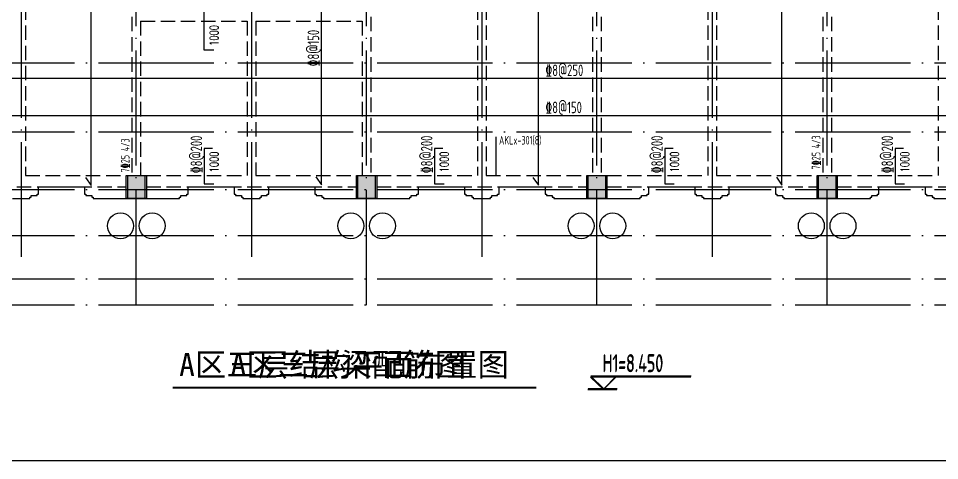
# Model space of a CAD drawing. Header units: millimetres. Extents: x 2998490 to 15040601, y 444546 to 7822218.
# Drawn here: x 14164175 to 14196175, y 7611914 to 7627256 of the extents above; entities that cross this region are included whole.
import ezdxf

# ---------------------------------------------------------------- set-up
doc = ezdxf.new("R2010")
doc.units = ezdxf.units.MM
doc.header["$LTSCALE"] = 2000
doc.linetypes.add('DASH', pattern=[0.35, 0.25, -0.1])
doc.linetypes.add('DOTE', pattern=[2.42, 2, -0.2, 0.02, -0.2])
for name, color, linetype in [('3-AXIS', 3, 'Continuous'), ('3-ban', 84, 'Continuous'), ('3-ban-rein', 1, 'Continuous'), ('3-ban-TEXT', 7, 'Continuous'), ('3-column-DOWN', 232, 'Continuous'), ('3-COLUMN-UP', 2, 'Continuous'), ('3-dote', 43, 'DOTE'), ('3-HATCH', 8, 'Continuous'), ('3-liang-rein-Y', 130, 'Continuous'), ('3-liang-R截面-X', 50, 'Continuous'), ('3-liang-s-1', 44, 'Continuous'), ('3-liang-xu', 120, 'DASH'), ('3-装饰线脚', 7, 'Continuous'), ('图框', 7, 'Continuous')]:
    doc.layers.add(name, color=color, linetype=linetype)
doc.styles.add('TJ1', font='tj-romans1.shx', dxfattribs={"width": 0.8, "bigfont": 'tj-hztxt1.shx'})
doc.styles.add('TSSD_Rein', font='Tssdeng.shx', dxfattribs={"width": 0.7, "bigfont": 'hztxt.shx'})
doc.styles.add('黑体', font='SIMHEI.TTF')

msp = doc.modelspace()

# ---------------------------------------------------------------- hatches: boundary and pattern name
at = {"layer": '3-HATCH'}
for points in [[(14167970.3, 7621808.7), (14168570.3, 7621808.7), (14168570.3, 7621008.7), (14167970.3, 7621008.7)], [(14175970.3, 7621808.7), (14176570.3, 7621808.7), (14176570.3, 7621008.7), (14175970.3, 7621008.7)], [(14183970.3, 7621808.7), (14184570.3, 7621808.7), (14184570.3, 7621008.7), (14183970.3, 7621008.7)], [(14191970.3, 7621808.7), (14192570.3, 7621808.7), (14192570.3, 7621008.7), (14191970.3, 7621008.7)]]:
    msp.add_hatch(color=256, dxfattribs=at).paths.add_polyline_path(points)

# ---------------------------------------------------------------- linework, layer by layer
at = {"layer": '3-AXIS', "color": 15, "linetype": 'DOTE'}
for p, q in [((14168270.3, 7617308.7), (14168270.3, 7647240.9)), ((14176270.3, 7617308.7), (14176270.3, 7647240.9)), ((14184270.3, 7617308.7), (14184270.3, 7647240.9)), ((14192270.3, 7617308.7), (14192270.3, 7647240.9)), ((14214520.3, 7625708.7), (14134833, 7625708.7)), ((14214520.3, 7623308.7), (14134833, 7623308.7)), ((14214520.3, 7621308.7), (14134833, 7621308.7)), ((14214520.3, 7619708.7), (14134833, 7619708.7)), ((14214520.3, 7618208.7), (14134833, 7618208.7)), ((14214520.3, 7617308.7), (14134833, 7617308.7))]:
    msp.add_line(p, q, dxfattribs=at)
at = {"layer": '3-ban'}
msp.add_lwpolyline([(14187530.6, 7614810.5), (14184043.6, 7614810.5), (14184499.3, 7614379.2), (14183954.3, 7614379.2), (14184963, 7614379.2), (14184499.3, 7614379.2), (14184923.2, 7614810.5)], dxfattribs=at)
at = {"layer": '3-ban', "const_width": 70}
msp.add_lwpolyline([(14169528.4, 7614443.6), (14182163.9, 7614443.6)], dxfattribs=at)
at = {"layer": '3-ban-rein'}
for points in [[(14166506.8, 7621734.3), (14166700.2, 7621460.7), (14166700.2, 7631499), (14166497.1, 7631269.6)], [(14174506.8, 7621753.9), (14174700.2, 7621480.2), (14174700.2, 7631499), (14174497.1, 7631269.6)], [(14182048.9, 7621738.8), (14182242.4, 7621465.2), (14182242.4, 7631499), (14182039.3, 7631269.6)], [(14190506.8, 7621743), (14190700.2, 7621469.4), (14190700.2, 7631499), (14190497.1, 7631269.6)], [(14170967.8, 7626158.7), (14170629.8, 7626158.7), (14170629.8, 7628341.9), (14170975.8, 7628341.9)], [(14152126.5, 7624840.1), (14152126.5, 7625178.1), (14214717.6, 7625178.1), (14214717.6, 7624832.1)], [(14152332.3, 7624083.4), (14152058.6, 7623890), (14214719.7, 7623890), (14214490.4, 7624093.1)], [(14170921.9, 7622746.2), (14170629.8, 7622746.2), (14170629.8, 7621520.2), (14170959.1, 7621520.2)], [(14178921.9, 7622746.2), (14178629.8, 7622746.2), (14178629.8, 7621520.2), (14178959.1, 7621520.2)], [(14186921.9, 7622746.2), (14186629.8, 7622746.2), (14186629.8, 7621520.2), (14186959.1, 7621520.2)], [(14194921.9, 7622746.2), (14194629.8, 7622746.2), (14194629.8, 7621520.2), (14194959.1, 7621520.2)]]:
    msp.add_lwpolyline(points, dxfattribs=at)
at = {"layer": '3-column-DOWN'}
for points in [[(14167920.3, 7621808.7), (14168620.3, 7621808.7), (14168620.3, 7621008.7), (14167920.3, 7621008.7)], [(14175920.3, 7621808.7), (14176620.3, 7621808.7), (14176620.3, 7621008.7), (14175920.3, 7621008.7)], [(14183920.3, 7621808.7), (14184620.3, 7621808.7), (14184620.3, 7621008.7), (14183920.3, 7621008.7)], [(14191920.3, 7621808.7), (14192620.3, 7621808.7), (14192620.3, 7621008.7), (14191920.3, 7621008.7)]]:
    msp.add_lwpolyline(points, close=True, dxfattribs=at)
at = {"layer": '3-COLUMN-UP'}
for points in [[(14167970.3, 7621808.7), (14168570.3, 7621808.7), (14168570.3, 7621008.7), (14167970.3, 7621008.7)], [(14175970.3, 7621808.7), (14176570.3, 7621808.7), (14176570.3, 7621008.7), (14175970.3, 7621008.7)], [(14183970.3, 7621808.7), (14184570.3, 7621808.7), (14184570.3, 7621008.7), (14183970.3, 7621008.7)], [(14191970.3, 7621808.7), (14192570.3, 7621808.7), (14192570.3, 7621008.7), (14191970.3, 7621008.7)]]:
    msp.add_lwpolyline(points, close=True, dxfattribs=at)
at = {"layer": '3-dote'}
for p, q in [((14164270.3, 7647165.1), (14164270.3, 7618983.5)), ((14172270.3, 7647165.1), (14172270.3, 7618983.5)), ((14180270.3, 7647165.1), (14180270.3, 7618983.5)), ((14188270.3, 7647165.1), (14188270.3, 7618983.5))]:
    msp.add_line(p, q, dxfattribs=at)
at = {"layer": '3-liang-R截面-X'}
msp.add_line((14180763.5, 7623147.1), (14180763.5, 7621808.7), dxfattribs=at)
msp.add_lwpolyline([(14187545.1, 7614839.4), (14184058.1, 7614839.4), (14184513.8, 7614408.1), (14183968.8, 7614408.1), (14184977.6, 7614408.1), (14184513.8, 7614408.1), (14184937.7, 7614839.4)], dxfattribs=at)
at = {"layer": '3-liang-R截面-X', "const_width": 70}
msp.add_lwpolyline([(14171313.3, 7614443.6), (14180539.7, 7614443.6)], dxfattribs=at)
at = {"layer": '3-liang-s-1'}
for points in [[(14163970.3, 7621008.7), (14164570.3, 7621008.7), (14164570.3, 7621058.7), (14164620.3, 7621058.7), (14164620.3, 7621108.7), (14164820.3, 7621108.7), (14164820.3, 7621158.7), (14164870.3, 7621158.7), (14164870.3, 7621408.7), (14166470.3, 7621408.7), (14166470.3, 7621158.7), (14166520.3, 7621158.7), (14166520.3, 7621108.7), (14166720.3, 7621108.4), (14166720.3, 7621058.7), (14166770.3, 7621058.7), (14166770.3, 7621008.7), (14168270.3, 7621008.7)], [(14168270.3, 7621008.7), (14169770.3, 7621008.7), (14169770.3, 7621058.7), (14169820.3, 7621058.7), (14169820.3, 7621108.7), (14170020.3, 7621108.7), (14170020.3, 7621158.7), (14170070.3, 7621158.7), (14170070.3, 7621408.7), (14171670.3, 7621408.7), (14171670.3, 7621158.7), (14171720.3, 7621158.7), (14171720.3, 7621108.7), (14171920.3, 7621108.7), (14171920.3, 7621058.7), (14171970.3, 7621058.7), (14171970.3, 7621008.7), (14172570.3, 7621008.7), (14172570.3, 7621058.7), (14172620.3, 7621058.7), (14172620.3, 7621108.7), (14172820.3, 7621108.7), (14172820.3, 7621158.7), (14172870.3, 7621158.7), (14172870.3, 7621408.7), (14174470.3, 7621408.7), (14174470.3, 7621158.7), (14174520.3, 7621158.7), (14174520.3, 7621108.7), (14174720.3, 7621108.4), (14174720.3, 7621058.7), (14174770.3, 7621058.7), (14174770.3, 7621008.7), (14176270.3, 7621008.7)], [(14176270.3, 7621008.7), (14177770.3, 7621008.7), (14177770.3, 7621058.7), (14177820.3, 7621058.7), (14177820.3, 7621108.7), (14178020.3, 7621108.7), (14178020.3, 7621158.7), (14178070.3, 7621158.7), (14178070.3, 7621408.7), (14179670.3, 7621408.7), (14179670.3, 7621158.7), (14179720.3, 7621158.7), (14179720.3, 7621108.7), (14179920.3, 7621108.7), (14179920.3, 7621058.7), (14179970.3, 7621058.7), (14179970.3, 7621008.7), (14180570.3, 7621008.7), (14180570.3, 7621058.7), (14180620.3, 7621058.7), (14180620.3, 7621108.7), (14180820.3, 7621108.7), (14180820.3, 7621158.7), (14180870.3, 7621158.7), (14180870.3, 7621408.7), (14182470.3, 7621408.7), (14182470.3, 7621158.7), (14182520.3, 7621158.7), (14182520.3, 7621108.7), (14182720.3, 7621108.4), (14182720.3, 7621058.7), (14182770.3, 7621058.7), (14182770.3, 7621008.7), (14184270.3, 7621008.7)], [(14184270.3, 7621008.7), (14185770.3, 7621008.7), (14185770.3, 7621058.7), (14185820.3, 7621058.7), (14185820.3, 7621108.7), (14186020.3, 7621108.7), (14186020.3, 7621158.7), (14186070.3, 7621158.7), (14186070.3, 7621408.7), (14187670.3, 7621408.7), (14187670.3, 7621158.7), (14187720.3, 7621158.7), (14187720.3, 7621108.7), (14187920.3, 7621108.7), (14187920.3, 7621058.7), (14187970.3, 7621058.7), (14187970.3, 7621008.7), (14188570.3, 7621008.7), (14188570.3, 7621058.7), (14188620.3, 7621058.7), (14188620.3, 7621108.7), (14188820.3, 7621108.7), (14188820.3, 7621158.7), (14188870.3, 7621158.7), (14188870.3, 7621408.7), (14190470.3, 7621408.7), (14190470.3, 7621158.7), (14190520.3, 7621158.7), (14190520.3, 7621108.7), (14190720.3, 7621108.4), (14190720.3, 7621058.7), (14190770.3, 7621058.7), (14190770.3, 7621008.7), (14192270.3, 7621008.7)], [(14192270.3, 7621008.7), (14193770.3, 7621008.7), (14193770.3, 7621058.7), (14193820.3, 7621058.7), (14193820.3, 7621108.7), (14194020.3, 7621108.7), (14194020.3, 7621158.7), (14194070.3, 7621158.7), (14194070.3, 7621408.7), (14195670.3, 7621408.7), (14195670.3, 7621158.7), (14195720.3, 7621158.7), (14195720.3, 7621108.7), (14195920.3, 7621108.7), (14195920.3, 7621058.7), (14195970.3, 7621058.7), (14195970.3, 7621008.7), (14196570.3, 7621008.7)]]:
    msp.add_lwpolyline(points, dxfattribs=at)
at = {"layer": '3-liang-xu'}
for p, q in [((14164420.3, 7631208.7), (14164420.3, 7621808.7)), ((14180120.3, 7631208.7), (14180120.3, 7621808.7)), ((14180420.3, 7631208.7), (14180420.3, 7621808.7)), ((14188120.3, 7631208.7), (14188120.3, 7621808.7)), ((14188420.3, 7631208.7), (14188420.3, 7621808.7)), ((14196120.3, 7631208.7), (14196120.3, 7621808.7)), ((14168120.3, 7630808.7), (14168120.3, 7621808.7)), ((14176420.3, 7630808.7), (14176420.3, 7621808.7)), ((14184120.3, 7630808.7), (14184120.3, 7621808.7)), ((14184420.3, 7630808.7), (14184420.3, 7621808.7)), ((14192120.3, 7630808.7), (14192120.3, 7621808.7)), ((14192420.3, 7630808.7), (14192420.3, 7621808.7)), ((14168420.3, 7627158.7), (14172120.3, 7627158.7)), ((14168420.3, 7627158.7), (14168420.3, 7621808.7)), ((14172120.3, 7627158.7), (14172120.3, 7621808.7)), ((14172420.3, 7627158.7), (14176120.3, 7627158.7)), ((14172420.3, 7627158.7), (14172420.3, 7621808.7)), ((14176120.3, 7627158.7), (14176120.3, 7621808.7)), ((14164420.3, 7621808.7), (14167920.3, 7621808.7)), ((14168620.3, 7621808.7), (14172120.3, 7621808.7)), ((14172420.3, 7621808.7), (14175920.3, 7621808.7)), ((14176620.3, 7621808.7), (14180120.3, 7621808.7)), ((14180420.3, 7621808.7), (14183920.3, 7621808.7)), ((14184620.3, 7621808.7), (14188120.3, 7621808.7)), ((14188420.3, 7621808.7), (14191920.3, 7621808.7)), ((14192620.3, 7621808.7), (14196120.3, 7621808.7)), ((14160620.3, 7621408.7), (14167920.3, 7621408.7)), ((14168620.3, 7621408.7), (14175920.3, 7621408.7)), ((14176620.3, 7621408.7), (14183920.3, 7621408.7)), ((14184620.3, 7621408.7), (14191920.3, 7621408.7)), ((14192620.3, 7621408.7), (14199920.3, 7621408.7))]:
    msp.add_line(p, q, dxfattribs=at)
at = {"layer": '3-装饰线脚'}
for centre in [(14167720.3, 7620058.7), (14168820.3, 7620058.7), (14175720.3, 7620058.7), (14176820.3, 7620058.7), (14183720.3, 7620058.7), (14184820.3, 7620058.7), (14191720.3, 7620058.7), (14192820.3, 7620058.7)]:
    msp.add_circle(centre, 450, dxfattribs=at)
at = {"layer": '图框'}
msp.add_line((14127317.1, 7611913.6), (14234717.1, 7611913.6), dxfattribs=at)

# ---------------------------------------------------------------- texts
at = {"layer": '3-ban', "style": 'TSSD_Rein', "width": 0.7}
for s, rotation, p in [('%%1328@150', 89.99419, (14174623.1, 7625591, -5065)), ('%%1328@250', 359.99419, (14182479.1, 7625255.1, -5065)), ('%%1328@150', 359.99419, (14182479.1, 7623967, -5065)), ('%%1328@200', 90.00581, (14170557.6, 7621882.2, -5065)), ('%%1328@200', 90.00581, (14178557.6, 7621882.2, -5065)), ('%%1328@200', 90.00581, (14186557.6, 7621882.2, -5065)), ('%%1328@200', 90.00581, (14194557.6, 7621882.2, -5065))]:
    msp.add_text(s, height=400, rotation=rotation, dxfattribs=at).set_placement(p)
at = {"layer": '3-ban', "style": '黑体'}
msp.add_text('A区三层结构平面布置图', height=800, dxfattribs=at).set_placement((14169759.7, 7614843.6))
at = {"layer": '3-ban', "style": 'TSSD_Rein', "width": 0.7}
msp.add_text('H1=8.450', height=600, dxfattribs=at).set_placement((14184458.8, 7614977.7))
at = {"layer": '3-ban-TEXT', "style": 'TJ1', "width": 0.7}
for p in [(14171119.7, 7626305.6), (14171119.7, 7621916.1), (14179119.7, 7621916.1), (14187119.7, 7621916.1), (14195119.7, 7621916.1)]:
    msp.add_text('1000', height=300, rotation=90, dxfattribs=at).set_placement(p)
at = {"layer": '3-liang-rein-Y', "style": 'TSSD_Rein', "width": 0.7}
for p in [(14168034.8, 7621908.7), (14192034.8, 7622011.4)]:
    msp.add_text('7%%13225 4/3', height=300, rotation=90, dxfattribs=at).set_placement(p)
at = {"layer": '3-liang-R截面-X', "style": 'TSSD_Rein', "width": 0.7}
for s, height, p in [('AKLx-301(8)', 300, (14180871.6, 7622879.4)), ('H1=8.450', 600, (14184473.3, 7615006.6))]:
    msp.add_text(s, height=height, dxfattribs=at).set_placement(p)
at = {"layer": '3-liang-R截面-X', "style": '黑体'}
msp.add_text('A区三层梁配筋图', height=800, dxfattribs=at).set_placement((14171544.6, 7614843.6))

doc.saveas('drawing.dxf')
